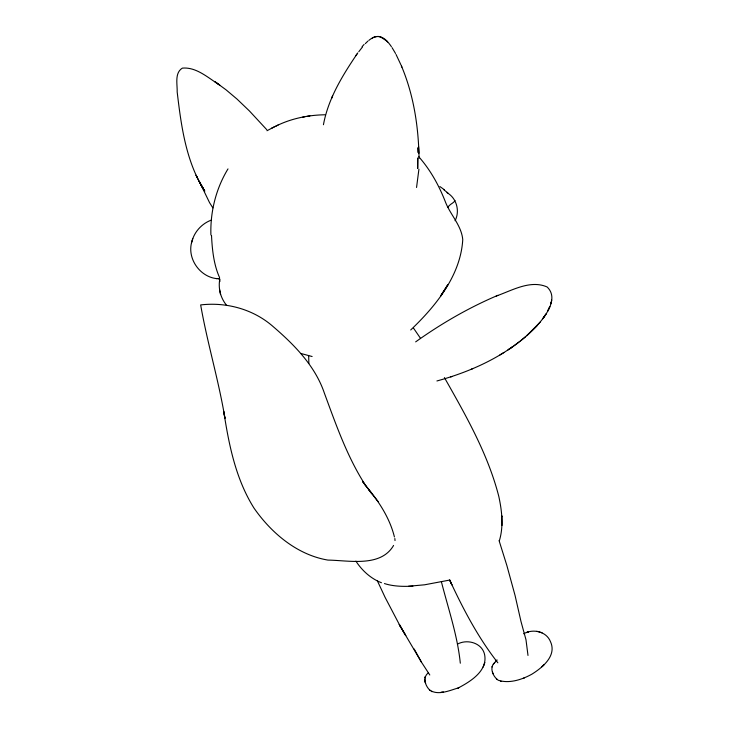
<?xml version="1.0" encoding="UTF-8"?>
<svg xmlns="http://www.w3.org/2000/svg" width="729" height="729" viewBox="0 0 729 729"><rect width="100%" height="100%" fill="white"/><g stroke="black" fill="none" stroke-linecap="round" stroke-linejoin="round"><path stroke-width="1.09" d="M210.909 235.02C210.143 211.939 215.957 188.656 227.995 168.9M499.356 540.745C503.748 526.311 501.916 510.929 498.809 496.44C487.92 453.93 465.886 415.484 444.417 377.586M395.018 540.572L394.854 538.531M211.51 235.476C212.221 249.664 213.715 264.609 219.593 277.621M418.92 169.21L416.551 187.481M219.793 279.125C218.089 288.329 220.513 297.842 226.427 305.105M436.917 380.966C473.467 370.952 509.425 354.221 536.125 326.71C544.645 317.179 559.517 298.872 547.16 286.998C530.375 279.535 512.022 290.516 496.258 296.029M458.86 687.711L458.003 688.085C470.241 681.688 487.637 671.099 484.667 654.924C482.379 642.96 467.371 638.686 457.493 644.108M192.028 241.062C186.506 257.756 199.454 276.847 216.795 278.633M323.439 124.732C328.314 98.224 342.858 74.896 357.766 52.907M551.024 302.89L550.823 303.783L551.671 300.102M494.781 662.47C488.968 667.527 492.913 676.558 498.235 680.239C509.234 683.875 522.01 679.628 531.851 674.197C542.394 667.609 557.038 655.745 550.468 641.648C546.413 631.287 532.826 628.471 523.723 633.774M484.84 662.451L483.846 665.559M492.13 666.506L492.002 666.989M192.192 240.515C194.816 231.339 202.042 223.657 210.936 220.249M191.481 242.921L192.757 238.593M332.634 95.809L331.504 98.36L331.813 97.668M483.117 667.071L483.564 666.16M455.087 220.732C460.108 211.109 456.636 198.051 446.995 192.684M393.587 545.438C380.684 567.572 349.182 560.391 327.941 560.091C297.177 554.906 271.37 533.09 253.993 508.086C235.759 479.062 228.942 444.982 223.776 411.593L224.96 418.355C218.664 380.164 207.3 343.04 200.666 304.922C225.954 301.961 252.316 308.941 271.881 325.508C293.641 344.106 315.037 365.439 324.387 393.177C336.096 424.87 347.296 457.22 365.785 485.751C378.415 500.805 389.66 517.636 394.425 536.972M355.852 55.632L356.937 54.074M358.796 51.704L362.422 47.039M493.296 664.329L493.98 663.417M537.018 325.69L526.73 335.768L540.143 322.127M494.426 662.88L497.078 659.945M428.032 673.04C422.465 677.615 425.299 685.789 429.7 690.062C438.147 695.885 449.675 690.427 458.505 687.866M447.971 207.455C449.21 204.166 454.131 203.109 454.987 200.429M495.848 661.276L496.704 660.346M365.329 43.603L367.963 41.061M410.709 329.973C435.787 306.052 460.673 275.535 462.751 239.604C461.466 225.616 450.704 215.155 445.629 202.48C439.232 185.913 430.602 170.121 418.792 156.781M520.378 341.026L525.536 336.798M513.991 345.81L519.139 341.983M415.658 341.874C441.327 323.558 468.783 307.674 497.825 295.345M507.913 349.975L512.824 346.639L508.915 349.291M499.894 354.95L503.867 352.554M266.978 130.737L274.341 126.864M275.863 126.126C291.017 118.554 308.002 115.054 324.87 114.781M271.388 128.313L278.095 125.033M471.308 369.238L472.62 368.692M523.304 678.334L524.361 677.952M450.659 376.939L452.08 376.492M375.553 36.732L374.879 36.915A21.187 17.496 58.4 0 0 371.444 38.564M449.766 580.056L424.579 584.804L408.495 586.253M375.681 36.714L377.549 36.459M302.708 117.123L304.959 116.74M306.927 116.394L309.907 115.893M376.556 36.541L375.344 36.787A16.184 13.35 57.8 0 0 374.332 37.097A19.911 16.43 57.8 0 0 372.273 37.999M440.99 692.231L443.314 691.885M376.683 36.559L378.533 36.477M412.915 586.171C403.356 586.599 393.633 586.508 384.429 583.564M377.668 36.505L378.861 36.505M216.303 278.587L219.383 278.897L218.828 278.833M378.652 36.559L380.483 36.824M378.98 36.605C384.62 37.288 388.338 42.328 391.4 46.638M536.754 631.314L539.752 631.97M500.577 681.241L501.57 681.46M312.121 356.517L300.849 353.465M380.593 36.979L386.343 40.733M540.699 632.289L542.075 632.863M381.467 582.744C370.806 578.607 362.094 570.616 355.898 561.13M431.249 691.274L432.069 691.703M496.431 678.799L497.178 679.474M429.49 689.862L430.21 690.527M266.778 129.698L249.427 110.963L237.016 99.071L225.963 89.758L215.037 81.757L219.766 85.102C208.439 78.158 196.529 66.813 182.35 68.125C174.459 72.909 177.402 84.163 177.174 91.909C181.193 125.889 185.895 161.546 204.658 191.007M368.91 490.088L378.16 501.588M497.861 662.798C478.16 637.675 463.234 609.18 449.82 580.32M365.785 485.751L362.668 481.623L371.79 493.67M429.8 674.99L421.426 662.123L414.181 649.01M212.859 207.893L209.542 202.626L199.299 181.43L204.33 190.451M413.489 328.086L420.496 338.311M392.056 47.622L395.537 53.472M204.621 190.907L200.903 184.692L204.74 191.144M377.267 580.612L385.094 597.361L400.13 626.02L421.426 662.123M399.31 624.507L405.688 635.497L399.31 624.507L400.13 626.02M396.038 54.456L400.968 64.917M196.985 177.047L196.065 175.215L200.211 183.462M449.757 580.129L451.898 584.886L449.811 580.211M492.804 673.095L493.096 673.787M401.898 67.132L401.296 65.683C413.07 93.312 418.009 123.401 418.938 153.3M492.449 672.129L492.695 672.821M499.083 540.636L506.855 565.485L515.084 595.547L520.98 621.445L525.992 639.77L527.996 655.444M441.373 581.66C448.226 608.633 457.52 635.46 460.309 663.208M219.538 289.34L220.541 294.607M219.456 278.177L219.876 281.558M417.58 147.841L417.845 152.379M418.574 146.565L419.129 158.138M308.677 355.834L308.859 363.47M501.935 525.536L501.78 515.795L501.798 516.861M362.122 46.683A95.709 77.192 70.3 0 1 364.108 44.433M368.901 40.359A34.117 28.176 57.5 0 1 371.425 38.537M386.379 40.687A23.929 19.874 58.8 0 1 387.655 42.036M439.888 186.551A45.854 9.969 28.5 0 1 444.326 189.75M444.034 189.959A45.754 8.985 29.2 0 1 447.898 192.957M417.781 158.157L417.69 168.426L417.781 158.157M425.28 677.05L425.016 677.87L425.28 677.05M425.463 676.603L425.153 677.396L425.463 676.603M549.757 306.763L547.798 310.909L549.757 306.763M447.734 284.893L440.68 295.928L447.734 284.893M545.893 314.19L542.859 318.646L545.893 314.19M543.825 664.866L541.893 666.689L543.825 664.866M528.306 631.979L526.557 632.562L528.306 631.979M425.563 683.21L424.916 680.567L425.563 683.21M424.952 680.84L424.852 679.975L424.952 680.84"/></g></svg>
